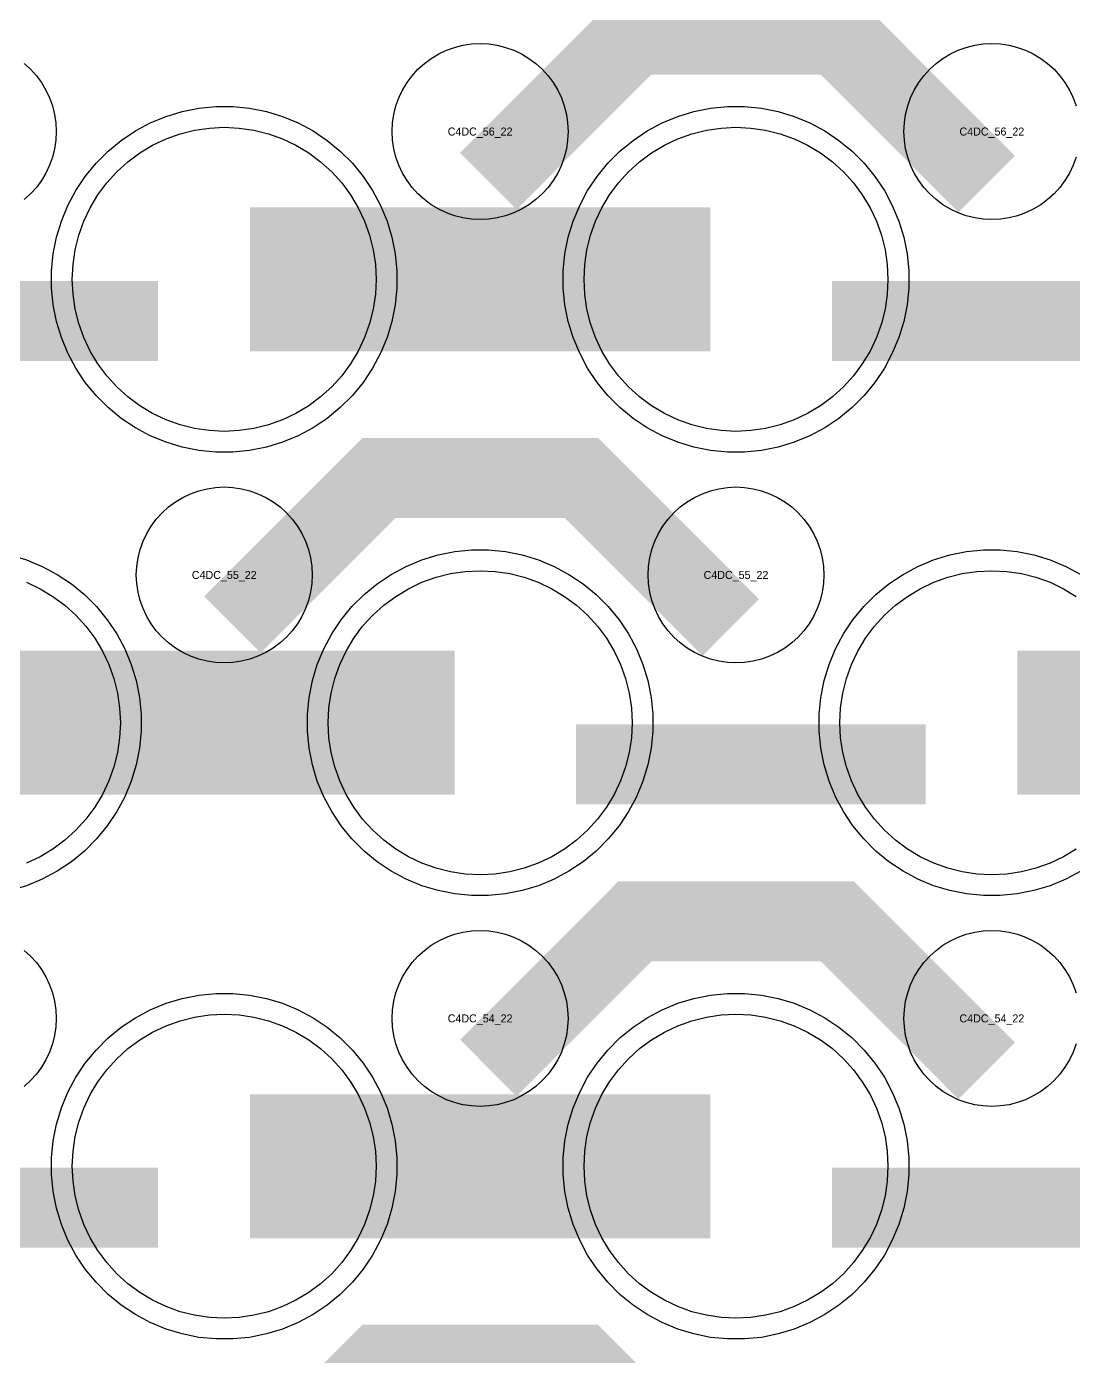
# Model space of a CAD drawing. Extents: x -11880 to 11880, y -14992 to 14992.
# Drawn here: x -5021.8 to -4694.5, y -7416.5 to -7001 of the extents above; entities that cross this region are included whole.
import ezdxf
from ezdxf.enums import TextEntityAlignment as Align

# ---------------------------------------------------------------- set-up
doc = ezdxf.new("R2010")
doc.units = 0
doc.header["$MEASUREMENT"] = 0
for name, color, linetype in [('GDS_775_DT_237', 138, 'CONTINUOUS'), ('RDL1_FS', 34, 'CONTINUOUS'), ('RDL_BS', 160, 'CONTINUOUS')]:
    doc.layers.add(name, color=color, linetype=linetype)

msp = doc.modelspace()

# ---------------------------------------------------------------- linework, layer by layer
at = {"layer": 'RDL1_FS', "color": 240, "true_color": 0xed1f24}
for points in [[(-4960, -7127.484), (-4964.657, -7127.255), (-4969.268, -7126.571), (-4973.791, -7125.439), (-4978.181, -7123.867), (-4982.395, -7121.875), (-4986.395, -7119.477), (-4990.14, -7116.699), (-4993.594, -7113.569), (-4996.724, -7110.115), (-4999.502, -7106.37), (-5001.9, -7102.37), (-5003.892, -7098.156), (-5005.464, -7093.766), (-5006.596, -7089.243), (-5007.28, -7084.632), (-5007.509, -7079.975), (-5007.28, -7075.318), (-5006.596, -7070.707), (-5005.464, -7066.184), (-5003.892, -7061.794), (-5001.9, -7057.58), (-4999.502, -7053.58), (-4996.724, -7049.835), (-4993.594, -7046.381), (-4990.14, -7043.251), (-4986.395, -7040.473), (-4982.395, -7038.075), (-4978.181, -7036.083), (-4973.791, -7034.511), (-4969.268, -7033.379), (-4964.657, -7032.695), (-4960, -7032.466), (-4955.343, -7032.695), (-4950.732, -7033.379), (-4946.209, -7034.511), (-4941.819, -7036.083), (-4937.605, -7038.075), (-4933.605, -7040.473), (-4929.86, -7043.251), (-4926.406, -7046.381), (-4923.276, -7049.835), (-4920.498, -7053.58), (-4918.1, -7057.58), (-4916.108, -7061.794), (-4914.536, -7066.184), (-4913.404, -7070.707), (-4912.72, -7075.318), (-4912.491, -7079.975), (-4912.72, -7084.632), (-4913.404, -7089.243), (-4914.536, -7093.766), (-4916.108, -7098.156), (-4918.1, -7102.37), (-4920.498, -7106.37), (-4923.276, -7110.115), (-4926.406, -7113.569), (-4929.86, -7116.699), (-4933.605, -7119.477), (-4937.605, -7121.875), (-4941.819, -7123.867), (-4946.209, -7125.439), (-4950.732, -7126.571), (-4955.343, -7127.255)], [(-4800, -7127.484), (-4804.657, -7127.255), (-4809.268, -7126.571), (-4813.791, -7125.439), (-4818.181, -7123.867), (-4822.395, -7121.875), (-4826.395, -7119.477), (-4830.14, -7116.699), (-4833.594, -7113.569), (-4836.724, -7110.115), (-4839.502, -7106.37), (-4841.9, -7102.37), (-4843.892, -7098.156), (-4845.464, -7093.766), (-4846.596, -7089.243), (-4847.28, -7084.632), (-4847.509, -7079.975), (-4847.28, -7075.318), (-4846.596, -7070.707), (-4845.464, -7066.184), (-4843.892, -7061.794), (-4841.9, -7057.58), (-4839.502, -7053.58), (-4836.724, -7049.835), (-4833.594, -7046.381), (-4830.14, -7043.251), (-4826.395, -7040.473), (-4822.395, -7038.075), (-4818.181, -7036.083), (-4813.791, -7034.511), (-4809.268, -7033.379), (-4804.657, -7032.695), (-4800, -7032.466), (-4795.343, -7032.695), (-4790.732, -7033.379), (-4786.209, -7034.511), (-4781.819, -7036.083), (-4777.605, -7038.075), (-4773.605, -7040.473), (-4769.86, -7043.251), (-4766.406, -7046.381), (-4763.276, -7049.835), (-4760.498, -7053.58), (-4758.1, -7057.58), (-4756.108, -7061.794), (-4754.536, -7066.184), (-4753.404, -7070.707), (-4752.72, -7075.318), (-4752.491, -7079.975), (-4752.72, -7084.632), (-4753.404, -7089.243), (-4754.536, -7093.766), (-4756.108, -7098.156), (-4758.1, -7102.37), (-4760.498, -7106.37), (-4763.276, -7110.115), (-4766.406, -7113.569), (-4769.86, -7116.699), (-4773.605, -7119.477), (-4777.605, -7121.875), (-4781.819, -7123.867), (-4786.209, -7125.439), (-4790.732, -7126.571), (-4795.343, -7127.255)], [(-4880, -7266.049), (-4884.657, -7265.82), (-4889.268, -7265.136), (-4893.791, -7264.004), (-4898.181, -7262.432), (-4902.395, -7260.44), (-4906.395, -7258.042), (-4910.14, -7255.264), (-4913.594, -7252.134), (-4916.724, -7248.68), (-4919.502, -7244.935), (-4921.9, -7240.935), (-4923.892, -7236.721), (-4925.464, -7232.331), (-4926.596, -7227.808), (-4927.28, -7223.197), (-4927.509, -7218.54), (-4927.28, -7213.883), (-4926.596, -7209.272), (-4925.464, -7204.749), (-4923.892, -7200.359), (-4921.9, -7196.145), (-4919.502, -7192.145), (-4916.724, -7188.4), (-4913.594, -7184.946), (-4910.14, -7181.816), (-4906.395, -7179.038), (-4902.395, -7176.64), (-4898.181, -7174.648), (-4893.791, -7173.076), (-4889.268, -7171.944), (-4884.657, -7171.26), (-4880, -7171.031), (-4875.343, -7171.26), (-4870.732, -7171.944), (-4866.209, -7173.076), (-4861.819, -7174.648), (-4857.605, -7176.64), (-4853.605, -7179.038), (-4849.86, -7181.816), (-4846.406, -7184.946), (-4843.276, -7188.4), (-4840.498, -7192.145), (-4838.1, -7196.145), (-4836.108, -7200.359), (-4834.536, -7204.749), (-4833.404, -7209.272), (-4832.72, -7213.883), (-4832.491, -7218.54), (-4832.72, -7223.197), (-4833.404, -7227.808), (-4834.536, -7232.331), (-4836.108, -7236.721), (-4838.1, -7240.935), (-4840.498, -7244.935), (-4843.276, -7248.68), (-4846.406, -7252.134), (-4849.86, -7255.264), (-4853.605, -7258.042), (-4857.605, -7260.44), (-4861.819, -7262.432), (-4866.209, -7264.004), (-4870.732, -7265.136), (-4875.343, -7265.82)]]:
    msp.add_lwpolyline(points, close=True, dxfattribs=at)
for points in [[(-4951.998, -7079.975, 45, 45, 0), (-4879.998, -7079.975, 45, 45, 0)], [(-4879.998, -7079.975, 45, 45, 0), (-4807.998, -7079.975, 45, 45, 0)], [(-5031.998, -7218.54, 45, 45, 0), (-4959.998, -7218.54, 45, 45, 0)], [(-4959.998, -7218.54, 45, 45, 0), (-4887.998, -7218.54, 45, 45, 0)], [(-4711.998, -7218.54, 45, 45, 0), (-4639.998, -7218.54, 45, 45, 0)]]:
    msp.add_lwpolyline(points, format="xyseb", dxfattribs=at)
for points in [[(-4693.605, -7258.042), (-4697.605, -7260.44), (-4701.819, -7262.432), (-4706.209, -7264.004), (-4710.732, -7265.136), (-4715.343, -7265.82), (-4720, -7266.049), (-4724.657, -7265.82), (-4729.268, -7265.136), (-4733.791, -7264.004), (-4738.181, -7262.432), (-4742.395, -7260.44), (-4746.395, -7258.042), (-4750.14, -7255.264), (-4753.594, -7252.134), (-4756.724, -7248.68), (-4759.502, -7244.935), (-4761.9, -7240.935), (-4763.892, -7236.721), (-4765.464, -7232.331), (-4766.596, -7227.808), (-4767.28, -7223.197), (-4767.509, -7218.54), (-4767.28, -7213.883), (-4766.596, -7209.272), (-4765.464, -7204.749), (-4763.892, -7200.359), (-4761.9, -7196.145), (-4759.502, -7192.145), (-4756.724, -7188.4), (-4753.594, -7184.946), (-4750.14, -7181.816), (-4746.395, -7179.038), (-4742.395, -7176.64), (-4738.181, -7174.648), (-4733.791, -7173.076), (-4729.268, -7171.944), (-4724.657, -7171.26), (-4720, -7171.031), (-4715.343, -7171.26), (-4710.732, -7171.944), (-4706.209, -7173.076), (-4701.819, -7174.648), (-4697.605, -7176.64), (-4693.605, -7179.038)], [(-5021.819, -7174.648), (-5017.605, -7176.64), (-5013.605, -7179.038), (-5009.86, -7181.816), (-5006.406, -7184.946), (-5003.276, -7188.4), (-5000.498, -7192.145), (-4998.1, -7196.145), (-4996.108, -7200.359), (-4994.536, -7204.749), (-4993.404, -7209.272), (-4992.72, -7213.883), (-4992.491, -7218.54), (-4992.72, -7223.197), (-4993.404, -7227.808), (-4994.536, -7232.331), (-4996.108, -7236.721), (-4998.1, -7240.935), (-5000.498, -7244.935), (-5003.276, -7248.68), (-5006.406, -7252.134), (-5009.86, -7255.264), (-5013.605, -7258.042), (-5017.605, -7260.44), (-5021.819, -7262.432)]]:
    msp.add_lwpolyline(points, dxfattribs=at)
at = {"layer": 'RDL1_FS'}
for points in [[(-4960, -7404.614), (-4964.657, -7404.385), (-4969.268, -7403.701), (-4973.791, -7402.569), (-4978.181, -7400.997), (-4982.395, -7399.005), (-4986.395, -7396.607), (-4990.14, -7393.829), (-4993.594, -7390.699), (-4996.724, -7387.245), (-4999.502, -7383.5), (-5001.9, -7379.5), (-5003.892, -7375.286), (-5005.464, -7370.896), (-5006.596, -7366.373), (-5007.28, -7361.762), (-5007.509, -7357.105), (-5007.28, -7352.448), (-5006.596, -7347.837), (-5005.464, -7343.314), (-5003.892, -7338.924), (-5001.9, -7334.71), (-4999.502, -7330.71), (-4996.724, -7326.965), (-4993.594, -7323.511), (-4990.14, -7320.381), (-4986.395, -7317.603), (-4982.395, -7315.205), (-4978.181, -7313.213), (-4973.791, -7311.641), (-4969.268, -7310.509), (-4964.657, -7309.825), (-4960, -7309.596), (-4955.343, -7309.825), (-4950.732, -7310.509), (-4946.209, -7311.641), (-4941.819, -7313.213), (-4937.605, -7315.205), (-4933.605, -7317.603), (-4929.86, -7320.381), (-4926.406, -7323.511), (-4923.276, -7326.965), (-4920.498, -7330.71), (-4918.1, -7334.71), (-4916.108, -7338.924), (-4914.536, -7343.314), (-4913.404, -7347.837), (-4912.72, -7352.448), (-4912.491, -7357.105), (-4912.72, -7361.762), (-4913.404, -7366.373), (-4914.536, -7370.896), (-4916.108, -7375.286), (-4918.1, -7379.5), (-4920.498, -7383.5), (-4923.276, -7387.245), (-4926.406, -7390.699), (-4929.86, -7393.829), (-4933.605, -7396.607), (-4937.605, -7399.005), (-4941.819, -7400.997), (-4946.209, -7402.569), (-4950.732, -7403.701), (-4955.343, -7404.385)], [(-4800, -7404.614), (-4804.657, -7404.385), (-4809.268, -7403.701), (-4813.791, -7402.569), (-4818.181, -7400.997), (-4822.395, -7399.005), (-4826.395, -7396.607), (-4830.14, -7393.829), (-4833.594, -7390.699), (-4836.724, -7387.245), (-4839.502, -7383.5), (-4841.9, -7379.5), (-4843.892, -7375.286), (-4845.464, -7370.896), (-4846.596, -7366.373), (-4847.28, -7361.762), (-4847.509, -7357.105), (-4847.28, -7352.448), (-4846.596, -7347.837), (-4845.464, -7343.314), (-4843.892, -7338.924), (-4841.9, -7334.71), (-4839.502, -7330.71), (-4836.724, -7326.965), (-4833.594, -7323.511), (-4830.14, -7320.381), (-4826.395, -7317.603), (-4822.395, -7315.205), (-4818.181, -7313.213), (-4813.791, -7311.641), (-4809.268, -7310.509), (-4804.657, -7309.825), (-4800, -7309.596), (-4795.343, -7309.825), (-4790.732, -7310.509), (-4786.209, -7311.641), (-4781.819, -7313.213), (-4777.605, -7315.205), (-4773.605, -7317.603), (-4769.86, -7320.381), (-4766.406, -7323.511), (-4763.276, -7326.965), (-4760.498, -7330.71), (-4758.1, -7334.71), (-4756.108, -7338.924), (-4754.536, -7343.314), (-4753.404, -7347.837), (-4752.72, -7352.448), (-4752.491, -7357.105), (-4752.72, -7361.762), (-4753.404, -7366.373), (-4754.536, -7370.896), (-4756.108, -7375.286), (-4758.1, -7379.5), (-4760.498, -7383.5), (-4763.276, -7387.245), (-4766.406, -7390.699), (-4769.86, -7393.829), (-4773.605, -7396.607), (-4777.605, -7399.005), (-4781.819, -7400.997), (-4786.209, -7402.569), (-4790.732, -7403.701), (-4795.343, -7404.385)]]:
    msp.add_lwpolyline(points, close=True, dxfattribs=at)
for points in [[(-4951.998, -7357.105, 45, 45, 0), (-4879.998, -7357.105, 45, 45, 0)], [(-4879.998, -7357.105, 45, 45, 0), (-4807.998, -7357.105, 45, 45, 0)]]:
    msp.add_lwpolyline(points, format="xyseb", dxfattribs=at)
at = {"layer": 'RDL_BS'}
for points in [[(-4877.438, -7049.289, 25, 25, 0), (-4831.623, -7003.474, 25, 25, 0), (-4798.07, -7003.474, 25, 25, 0)], [(-4721.599, -7050.188, 25, 25, 0), (-4768.313, -7003.474, 25, 25, 0), (-4798.071, -7003.474, 25, 25, 0)], [(-4957.438, -7187.854, 25, 25, 0), (-4911.623, -7142.039, 25, 25, 0), (-4878.07, -7142.039, 25, 25, 0)], [(-4801.599, -7188.753, 25, 25, 0), (-4848.313, -7142.039, 25, 25, 0), (-4878.071, -7142.039, 25, 25, 0)], [(-4877.438, -7326.419, 25, 25, 0), (-4831.623, -7280.604, 25, 25, 0), (-4798.07, -7280.604, 25, 25, 0)], [(-4721.599, -7327.318, 25, 25, 0), (-4768.313, -7280.604, 25, 25, 0), (-4798.071, -7280.604, 25, 25, 0)], [(-5089.984, -7370.118, 25, 25, 0), (-4980.719, -7370.118, 25, 25, 0)], [(-4769.984, -7370.118, 25, 25, 0), (-4660.719, -7370.118, 25, 25, 0)], [(-4957.438, -7464.984, 25, 25, 0), (-4911.623, -7419.169, 25, 25, 0), (-4878.07, -7419.169, 25, 25, 0)], [(-4801.599, -7465.883, 25, 25, 0), (-4848.313, -7419.169, 25, 25, 0), (-4878.071, -7419.169, 25, 25, 0)]]:
    msp.add_lwpolyline(points, format="xyseb", dxfattribs=at)
for points in [[(-4880, -7061.281), (-4882.693, -7061.149), (-4885.365, -7060.753), (-4887.984, -7060.096), (-4890.519, -7059.189), (-4892.956, -7058.037), (-4895.28, -7056.644), (-4897.443, -7055.041), (-4899.442, -7053.229), (-4901.254, -7051.23), (-4902.857, -7049.067), (-4904.25, -7046.743), (-4905.402, -7044.306), (-4906.309, -7041.771), (-4906.966, -7039.152), (-4907.362, -7036.48), (-4907.494, -7033.787), (-4907.362, -7031.094), (-4906.966, -7028.422), (-4906.309, -7025.803), (-4905.402, -7023.268), (-4904.25, -7020.831), (-4902.857, -7018.507), (-4901.254, -7016.344), (-4899.442, -7014.345), (-4897.443, -7012.533), (-4895.28, -7010.93), (-4892.956, -7009.537), (-4890.519, -7008.385), (-4887.984, -7007.478), (-4885.365, -7006.821), (-4882.693, -7006.425), (-4880, -7006.293), (-4877.307, -7006.425), (-4874.635, -7006.821), (-4872.016, -7007.478), (-4869.481, -7008.385), (-4867.044, -7009.537), (-4864.72, -7010.93), (-4862.557, -7012.533), (-4860.558, -7014.345), (-4858.746, -7016.344), (-4857.143, -7018.507), (-4855.75, -7020.831), (-4854.598, -7023.268), (-4853.691, -7025.803), (-4853.034, -7028.422), (-4852.638, -7031.094), (-4852.506, -7033.787), (-4852.638, -7036.48), (-4853.034, -7039.152), (-4853.691, -7041.771), (-4854.598, -7044.306), (-4855.75, -7046.743), (-4857.143, -7049.067), (-4858.746, -7051.23), (-4860.558, -7053.229), (-4862.557, -7055.041), (-4864.72, -7056.644), (-4867.044, -7058.037), (-4869.481, -7059.189), (-4872.016, -7060.096), (-4874.635, -7060.753), (-4877.307, -7061.149)], [(-4960, -7199.846), (-4962.693, -7199.714), (-4965.365, -7199.318), (-4967.984, -7198.661), (-4970.519, -7197.754), (-4972.956, -7196.602), (-4975.28, -7195.209), (-4977.443, -7193.606), (-4979.442, -7191.794), (-4981.254, -7189.795), (-4982.857, -7187.632), (-4984.25, -7185.308), (-4985.402, -7182.871), (-4986.309, -7180.336), (-4986.966, -7177.717), (-4987.362, -7175.045), (-4987.494, -7172.352), (-4987.362, -7169.659), (-4986.966, -7166.987), (-4986.309, -7164.368), (-4985.402, -7161.833), (-4984.25, -7159.396), (-4982.857, -7157.072), (-4981.254, -7154.909), (-4979.442, -7152.91), (-4977.443, -7151.098), (-4975.28, -7149.495), (-4972.956, -7148.102), (-4970.519, -7146.95), (-4967.984, -7146.043), (-4965.365, -7145.386), (-4962.693, -7144.99), (-4960, -7144.858), (-4957.307, -7144.99), (-4954.635, -7145.386), (-4952.016, -7146.043), (-4949.481, -7146.95), (-4947.044, -7148.102), (-4944.72, -7149.495), (-4942.557, -7151.098), (-4940.558, -7152.91), (-4938.746, -7154.909), (-4937.143, -7157.072), (-4935.75, -7159.396), (-4934.598, -7161.833), (-4933.691, -7164.368), (-4933.034, -7166.987), (-4932.638, -7169.659), (-4932.506, -7172.352), (-4932.638, -7175.045), (-4933.034, -7177.717), (-4933.691, -7180.336), (-4934.598, -7182.871), (-4935.75, -7185.308), (-4937.143, -7187.632), (-4938.746, -7189.795), (-4940.558, -7191.794), (-4942.557, -7193.606), (-4944.72, -7195.209), (-4947.044, -7196.602), (-4949.481, -7197.754), (-4952.016, -7198.661), (-4954.635, -7199.318), (-4957.307, -7199.714)], [(-4800, -7199.846), (-4802.693, -7199.714), (-4805.365, -7199.318), (-4807.984, -7198.661), (-4810.519, -7197.754), (-4812.956, -7196.602), (-4815.28, -7195.209), (-4817.443, -7193.606), (-4819.442, -7191.794), (-4821.254, -7189.795), (-4822.857, -7187.632), (-4824.25, -7185.308), (-4825.402, -7182.871), (-4826.309, -7180.336), (-4826.966, -7177.717), (-4827.362, -7175.045), (-4827.494, -7172.352), (-4827.362, -7169.659), (-4826.966, -7166.987), (-4826.309, -7164.368), (-4825.402, -7161.833), (-4824.25, -7159.396), (-4822.857, -7157.072), (-4821.254, -7154.909), (-4819.442, -7152.91), (-4817.443, -7151.098), (-4815.28, -7149.495), (-4812.956, -7148.102), (-4810.519, -7146.95), (-4807.984, -7146.043), (-4805.365, -7145.386), (-4802.693, -7144.99), (-4800, -7144.858), (-4797.307, -7144.99), (-4794.635, -7145.386), (-4792.016, -7146.043), (-4789.481, -7146.95), (-4787.044, -7148.102), (-4784.72, -7149.495), (-4782.557, -7151.098), (-4780.558, -7152.91), (-4778.746, -7154.909), (-4777.143, -7157.072), (-4775.75, -7159.396), (-4774.598, -7161.833), (-4773.691, -7164.368), (-4773.034, -7166.987), (-4772.638, -7169.659), (-4772.506, -7172.352), (-4772.638, -7175.045), (-4773.034, -7177.717), (-4773.691, -7180.336), (-4774.598, -7182.871), (-4775.75, -7185.308), (-4777.143, -7187.632), (-4778.746, -7189.795), (-4780.558, -7191.794), (-4782.557, -7193.606), (-4784.72, -7195.209), (-4787.044, -7196.602), (-4789.481, -7197.754), (-4792.016, -7198.661), (-4794.635, -7199.318), (-4797.307, -7199.714)], [(-4880, -7338.411), (-4882.693, -7338.279), (-4885.365, -7337.883), (-4887.984, -7337.226), (-4890.519, -7336.319), (-4892.956, -7335.167), (-4895.28, -7333.774), (-4897.443, -7332.171), (-4899.442, -7330.359), (-4901.254, -7328.36), (-4902.857, -7326.197), (-4904.25, -7323.873), (-4905.402, -7321.436), (-4906.309, -7318.901), (-4906.966, -7316.282), (-4907.362, -7313.61), (-4907.494, -7310.917), (-4907.362, -7308.224), (-4906.966, -7305.552), (-4906.309, -7302.933), (-4905.402, -7300.398), (-4904.25, -7297.961), (-4902.857, -7295.637), (-4901.254, -7293.474), (-4899.442, -7291.475), (-4897.443, -7289.663), (-4895.28, -7288.06), (-4892.956, -7286.667), (-4890.519, -7285.515), (-4887.984, -7284.608), (-4885.365, -7283.951), (-4882.693, -7283.555), (-4880, -7283.423), (-4877.307, -7283.555), (-4874.635, -7283.951), (-4872.016, -7284.608), (-4869.481, -7285.515), (-4867.044, -7286.667), (-4864.72, -7288.06), (-4862.557, -7289.663), (-4860.558, -7291.475), (-4858.746, -7293.474), (-4857.143, -7295.637), (-4855.75, -7297.961), (-4854.598, -7300.398), (-4853.691, -7302.933), (-4853.034, -7305.552), (-4852.638, -7308.224), (-4852.506, -7310.917), (-4852.638, -7313.61), (-4853.034, -7316.282), (-4853.691, -7318.901), (-4854.598, -7321.436), (-4855.75, -7323.873), (-4857.143, -7326.197), (-4858.746, -7328.36), (-4860.558, -7330.359), (-4862.557, -7332.171), (-4864.72, -7333.774), (-4867.044, -7335.167), (-4869.481, -7336.319), (-4872.016, -7337.226), (-4874.635, -7337.883), (-4877.307, -7338.279)], [(-4962.644, -7411.105), (-4967.938, -7410.588), (-4973.165, -7409.542), (-4978.205, -7408.011), (-4983.115, -7405.98), (-4987.777, -7403.488), (-4992.191, -7400.541), (-4996.292, -7397.179), (-5000.074, -7393.397), (-5003.436, -7389.296), (-5006.383, -7384.882), (-5008.875, -7380.22), (-5010.906, -7375.31), (-5012.437, -7370.27), (-5013.483, -7365.043), (-5014, -7359.749), (-5014, -7354.461), (-5013.483, -7349.167), (-5012.437, -7343.94), (-5010.906, -7338.9), (-5008.875, -7333.99), (-5006.383, -7329.328), (-5003.436, -7324.914), (-5000.074, -7320.813), (-4996.292, -7317.031), (-4992.191, -7313.669), (-4987.777, -7310.722), (-4983.115, -7308.23), (-4978.205, -7306.199), (-4973.165, -7304.668), (-4967.938, -7303.622), (-4962.644, -7303.105), (-4957.356, -7303.105), (-4952.062, -7303.622), (-4946.835, -7304.668), (-4941.795, -7306.199), (-4936.885, -7308.23), (-4932.223, -7310.722), (-4927.809, -7313.669), (-4923.708, -7317.031), (-4919.926, -7320.813), (-4916.564, -7324.914), (-4913.617, -7329.328), (-4911.125, -7333.99), (-4909.094, -7338.9), (-4907.563, -7343.94), (-4906.517, -7349.167), (-4906, -7354.461), (-4906, -7359.749), (-4906.517, -7365.043), (-4907.563, -7370.27), (-4909.094, -7375.31), (-4911.125, -7380.22), (-4913.617, -7384.882), (-4916.564, -7389.296), (-4919.926, -7393.397), (-4923.708, -7397.179), (-4927.809, -7400.541), (-4932.223, -7403.488), (-4936.885, -7405.98), (-4941.795, -7408.011), (-4946.835, -7409.542), (-4952.062, -7410.588), (-4957.356, -7411.105)], [(-4802.644, -7411.105), (-4807.938, -7410.588), (-4813.165, -7409.542), (-4818.205, -7408.011), (-4823.115, -7405.98), (-4827.777, -7403.488), (-4832.191, -7400.541), (-4836.292, -7397.179), (-4840.074, -7393.397), (-4843.436, -7389.296), (-4846.383, -7384.882), (-4848.875, -7380.22), (-4850.906, -7375.31), (-4852.437, -7370.27), (-4853.483, -7365.043), (-4854, -7359.749), (-4854, -7354.461), (-4853.483, -7349.167), (-4852.437, -7343.94), (-4850.906, -7338.9), (-4848.875, -7333.99), (-4846.383, -7329.328), (-4843.436, -7324.914), (-4840.074, -7320.813), (-4836.292, -7317.031), (-4832.191, -7313.669), (-4827.777, -7310.722), (-4823.115, -7308.23), (-4818.205, -7306.199), (-4813.165, -7304.668), (-4807.938, -7303.622), (-4802.644, -7303.105), (-4797.356, -7303.105), (-4792.062, -7303.622), (-4786.835, -7304.668), (-4781.795, -7306.199), (-4776.885, -7308.23), (-4772.223, -7310.722), (-4767.809, -7313.669), (-4763.708, -7317.031), (-4759.926, -7320.813), (-4756.564, -7324.914), (-4753.617, -7329.328), (-4751.125, -7333.99), (-4749.094, -7338.9), (-4747.563, -7343.94), (-4746.517, -7349.167), (-4746, -7354.461), (-4746, -7359.749), (-4746.517, -7365.043), (-4747.563, -7370.27), (-4749.094, -7375.31), (-4751.125, -7380.22), (-4753.617, -7384.882), (-4756.564, -7389.296), (-4759.926, -7393.397), (-4763.708, -7397.179), (-4767.809, -7400.541), (-4772.223, -7403.488), (-4776.885, -7405.98), (-4781.795, -7408.011), (-4786.835, -7409.542), (-4792.062, -7410.588), (-4797.356, -7411.105)]]:
    msp.add_lwpolyline(points, close=True, dxfattribs=at)
for points in [[(-4693.691, -7041.771), (-4694.598, -7044.306), (-4695.75, -7046.743), (-4697.143, -7049.067), (-4698.746, -7051.23), (-4700.558, -7053.229), (-4702.557, -7055.041), (-4704.72, -7056.644), (-4707.044, -7058.037), (-4709.481, -7059.189), (-4712.016, -7060.096), (-4714.635, -7060.753), (-4717.307, -7061.149), (-4720, -7061.281), (-4722.693, -7061.149), (-4725.365, -7060.753), (-4727.984, -7060.096), (-4730.519, -7059.189), (-4732.956, -7058.037), (-4735.28, -7056.644), (-4737.443, -7055.041), (-4739.442, -7053.229), (-4741.254, -7051.23), (-4742.857, -7049.067), (-4744.25, -7046.743), (-4745.402, -7044.306), (-4746.309, -7041.771), (-4746.966, -7039.152), (-4747.362, -7036.48), (-4747.494, -7033.787), (-4747.362, -7031.094), (-4746.966, -7028.422), (-4746.309, -7025.803), (-4745.402, -7023.268), (-4744.25, -7020.831), (-4742.857, -7018.507), (-4741.254, -7016.344), (-4739.442, -7014.345), (-4737.443, -7012.533), (-4735.28, -7010.93), (-4732.956, -7009.537), (-4730.519, -7008.385), (-4727.984, -7007.478), (-4725.365, -7006.821), (-4722.693, -7006.425), (-4720, -7006.293), (-4717.307, -7006.425), (-4714.635, -7006.821), (-4712.016, -7007.478), (-4709.481, -7008.385), (-4707.044, -7009.537), (-4704.72, -7010.93), (-4702.557, -7012.533), (-4700.558, -7014.345), (-4698.746, -7016.344), (-4697.143, -7018.507), (-4695.75, -7020.831), (-4694.598, -7023.268), (-4693.691, -7025.803)], [(-5022.557, -7012.533), (-5020.558, -7014.345), (-5018.746, -7016.344), (-5017.143, -7018.507), (-5015.75, -7020.831), (-5014.598, -7023.268), (-5013.691, -7025.803), (-5013.034, -7028.422), (-5012.638, -7031.094), (-5012.506, -7033.787), (-5012.638, -7036.48), (-5013.034, -7039.152), (-5013.691, -7041.771), (-5014.598, -7044.306), (-5015.75, -7046.743), (-5017.143, -7049.067), (-5018.746, -7051.23), (-5020.558, -7053.229), (-5022.557, -7055.041)], [(-4693.691, -7318.901), (-4694.598, -7321.436), (-4695.75, -7323.873), (-4697.143, -7326.197), (-4698.746, -7328.36), (-4700.558, -7330.359), (-4702.557, -7332.171), (-4704.72, -7333.774), (-4707.044, -7335.167), (-4709.481, -7336.319), (-4712.016, -7337.226), (-4714.635, -7337.883), (-4717.307, -7338.279), (-4720, -7338.411), (-4722.693, -7338.279), (-4725.365, -7337.883), (-4727.984, -7337.226), (-4730.519, -7336.319), (-4732.956, -7335.167), (-4735.28, -7333.774), (-4737.443, -7332.171), (-4739.442, -7330.359), (-4741.254, -7328.36), (-4742.857, -7326.197), (-4744.25, -7323.873), (-4745.402, -7321.436), (-4746.309, -7318.901), (-4746.966, -7316.282), (-4747.362, -7313.61), (-4747.494, -7310.917), (-4747.362, -7308.224), (-4746.966, -7305.552), (-4746.309, -7302.933), (-4745.402, -7300.398), (-4744.25, -7297.961), (-4742.857, -7295.637), (-4741.254, -7293.474), (-4739.442, -7291.475), (-4737.443, -7289.663), (-4735.28, -7288.06), (-4732.956, -7286.667), (-4730.519, -7285.515), (-4727.984, -7284.608), (-4725.365, -7283.951), (-4722.693, -7283.555), (-4720, -7283.423), (-4717.307, -7283.555), (-4714.635, -7283.951), (-4712.016, -7284.608), (-4709.481, -7285.515), (-4707.044, -7286.667), (-4704.72, -7288.06), (-4702.557, -7289.663), (-4700.558, -7291.475), (-4698.746, -7293.474), (-4697.143, -7295.637), (-4695.75, -7297.961), (-4694.598, -7300.398), (-4693.691, -7302.933)], [(-5022.557, -7289.663), (-5020.558, -7291.475), (-5018.746, -7293.474), (-5017.143, -7295.637), (-5015.75, -7297.961), (-5014.598, -7300.398), (-5013.691, -7302.933), (-5013.034, -7305.552), (-5012.638, -7308.224), (-5012.506, -7310.917), (-5012.638, -7313.61), (-5013.034, -7316.282), (-5013.691, -7318.901), (-5014.598, -7321.436), (-5015.75, -7323.873), (-5017.143, -7326.197), (-5018.746, -7328.36), (-5020.558, -7330.359), (-5022.557, -7332.171)]]:
    msp.add_lwpolyline(points, dxfattribs=at)
at = {"layer": 'RDL_BS', "color": 240, "true_color": 0xed1f24}
for points in [[(-4962.644, -7133.975), (-4967.938, -7133.458), (-4973.165, -7132.412), (-4978.205, -7130.881), (-4983.115, -7128.85), (-4987.777, -7126.358), (-4992.191, -7123.411), (-4996.292, -7120.049), (-5000.074, -7116.267), (-5003.436, -7112.166), (-5006.383, -7107.752), (-5008.875, -7103.09), (-5010.906, -7098.18), (-5012.437, -7093.14), (-5013.483, -7087.913), (-5014, -7082.619), (-5014, -7077.331), (-5013.483, -7072.037), (-5012.437, -7066.81), (-5010.906, -7061.77), (-5008.875, -7056.86), (-5006.383, -7052.198), (-5003.436, -7047.784), (-5000.074, -7043.683), (-4996.292, -7039.901), (-4992.191, -7036.539), (-4987.777, -7033.592), (-4983.115, -7031.1), (-4978.205, -7029.069), (-4973.165, -7027.538), (-4967.938, -7026.492), (-4962.644, -7025.975), (-4957.356, -7025.975), (-4952.062, -7026.492), (-4946.835, -7027.538), (-4941.795, -7029.069), (-4936.885, -7031.1), (-4932.223, -7033.592), (-4927.809, -7036.539), (-4923.708, -7039.901), (-4919.926, -7043.683), (-4916.564, -7047.784), (-4913.617, -7052.198), (-4911.125, -7056.86), (-4909.094, -7061.77), (-4907.563, -7066.81), (-4906.517, -7072.037), (-4906, -7077.331), (-4906, -7082.619), (-4906.517, -7087.913), (-4907.563, -7093.14), (-4909.094, -7098.18), (-4911.125, -7103.09), (-4913.617, -7107.752), (-4916.564, -7112.166), (-4919.926, -7116.267), (-4923.708, -7120.049), (-4927.809, -7123.411), (-4932.223, -7126.358), (-4936.885, -7128.85), (-4941.795, -7130.881), (-4946.835, -7132.412), (-4952.062, -7133.458), (-4957.356, -7133.975)], [(-4802.644, -7133.975), (-4807.938, -7133.458), (-4813.165, -7132.412), (-4818.205, -7130.881), (-4823.115, -7128.85), (-4827.777, -7126.358), (-4832.191, -7123.411), (-4836.292, -7120.049), (-4840.074, -7116.267), (-4843.436, -7112.166), (-4846.383, -7107.752), (-4848.875, -7103.09), (-4850.906, -7098.18), (-4852.437, -7093.14), (-4853.483, -7087.913), (-4854, -7082.619), (-4854, -7077.331), (-4853.483, -7072.037), (-4852.437, -7066.81), (-4850.906, -7061.77), (-4848.875, -7056.86), (-4846.383, -7052.198), (-4843.436, -7047.784), (-4840.074, -7043.683), (-4836.292, -7039.901), (-4832.191, -7036.539), (-4827.777, -7033.592), (-4823.115, -7031.1), (-4818.205, -7029.069), (-4813.165, -7027.538), (-4807.938, -7026.492), (-4802.644, -7025.975), (-4797.356, -7025.975), (-4792.062, -7026.492), (-4786.835, -7027.538), (-4781.795, -7029.069), (-4776.885, -7031.1), (-4772.223, -7033.592), (-4767.809, -7036.539), (-4763.708, -7039.901), (-4759.926, -7043.683), (-4756.564, -7047.784), (-4753.617, -7052.198), (-4751.125, -7056.86), (-4749.094, -7061.77), (-4747.563, -7066.81), (-4746.517, -7072.037), (-4746, -7077.331), (-4746, -7082.619), (-4746.517, -7087.913), (-4747.563, -7093.14), (-4749.094, -7098.18), (-4751.125, -7103.09), (-4753.617, -7107.752), (-4756.564, -7112.166), (-4759.926, -7116.267), (-4763.708, -7120.049), (-4767.809, -7123.411), (-4772.223, -7126.358), (-4776.885, -7128.85), (-4781.795, -7130.881), (-4786.835, -7132.412), (-4792.062, -7133.458), (-4797.356, -7133.975)], [(-4882.644, -7272.54), (-4887.938, -7272.023), (-4893.165, -7270.977), (-4898.205, -7269.446), (-4903.115, -7267.415), (-4907.777, -7264.923), (-4912.191, -7261.976), (-4916.292, -7258.614), (-4920.074, -7254.832), (-4923.436, -7250.731), (-4926.383, -7246.317), (-4928.875, -7241.655), (-4930.906, -7236.745), (-4932.437, -7231.705), (-4933.483, -7226.478), (-4934, -7221.184), (-4934, -7215.896), (-4933.483, -7210.602), (-4932.437, -7205.375), (-4930.906, -7200.335), (-4928.875, -7195.425), (-4926.383, -7190.763), (-4923.436, -7186.349), (-4920.074, -7182.248), (-4916.292, -7178.466), (-4912.191, -7175.104), (-4907.777, -7172.157), (-4903.115, -7169.665), (-4898.205, -7167.634), (-4893.165, -7166.103), (-4887.938, -7165.057), (-4882.644, -7164.54), (-4877.356, -7164.54), (-4872.062, -7165.057), (-4866.835, -7166.103), (-4861.795, -7167.634), (-4856.885, -7169.665), (-4852.223, -7172.157), (-4847.809, -7175.104), (-4843.708, -7178.466), (-4839.926, -7182.248), (-4836.564, -7186.349), (-4833.617, -7190.763), (-4831.125, -7195.425), (-4829.094, -7200.335), (-4827.563, -7205.375), (-4826.517, -7210.602), (-4826, -7215.896), (-4826, -7221.184), (-4826.517, -7226.478), (-4827.563, -7231.705), (-4829.094, -7236.745), (-4831.125, -7241.655), (-4833.617, -7246.317), (-4836.564, -7250.731), (-4839.926, -7254.832), (-4843.708, -7258.614), (-4847.809, -7261.976), (-4852.223, -7264.923), (-4856.885, -7267.415), (-4861.795, -7269.446), (-4866.835, -7270.977), (-4872.062, -7272.023), (-4877.356, -7272.54)]]:
    msp.add_lwpolyline(points, close=True, dxfattribs=at)
for points in [[(-5089.984, -7092.988, 25, 25, 0), (-4980.719, -7092.988, 25, 25, 0)], [(-4769.984, -7092.988, 25, 25, 0), (-4660.719, -7092.988, 25, 25, 0)], [(-4849.984, -7231.553, 25, 25, 0), (-4740.719, -7231.553, 25, 25, 0)]]:
    msp.add_lwpolyline(points, format="xyseb", dxfattribs=at)
for points in [[(-5026.835, -7166.103), (-5021.795, -7167.634), (-5016.885, -7169.665), (-5012.223, -7172.157), (-5007.809, -7175.104), (-5003.708, -7178.466), (-4999.926, -7182.248), (-4996.564, -7186.349), (-4993.617, -7190.763), (-4991.125, -7195.425), (-4989.094, -7200.335), (-4987.563, -7205.375), (-4986.517, -7210.602), (-4986, -7215.896), (-4986, -7221.184), (-4986.517, -7226.478), (-4987.563, -7231.705), (-4989.094, -7236.745), (-4991.125, -7241.655), (-4993.617, -7246.317), (-4996.564, -7250.731), (-4999.926, -7254.832), (-5003.708, -7258.614), (-5007.809, -7261.976), (-5012.223, -7264.923), (-5016.885, -7267.415), (-5021.795, -7269.446), (-5026.835, -7270.977)], [(-4692.223, -7264.923), (-4696.885, -7267.415), (-4701.795, -7269.446), (-4706.835, -7270.977), (-4712.062, -7272.023), (-4717.356, -7272.54), (-4722.644, -7272.54), (-4727.938, -7272.023), (-4733.165, -7270.977), (-4738.205, -7269.446), (-4743.115, -7267.415), (-4747.777, -7264.923), (-4752.191, -7261.976), (-4756.292, -7258.614), (-4760.074, -7254.832), (-4763.436, -7250.731), (-4766.383, -7246.317), (-4768.875, -7241.655), (-4770.906, -7236.745), (-4772.437, -7231.705), (-4773.483, -7226.478), (-4774, -7221.184), (-4774, -7215.896), (-4773.483, -7210.602), (-4772.437, -7205.375), (-4770.906, -7200.335), (-4768.875, -7195.425), (-4766.383, -7190.763), (-4763.436, -7186.349), (-4760.074, -7182.248), (-4756.292, -7178.466), (-4752.191, -7175.104), (-4747.777, -7172.157), (-4743.115, -7169.665), (-4738.205, -7167.634), (-4733.165, -7166.103), (-4727.938, -7165.057), (-4722.644, -7164.54), (-4717.356, -7164.54), (-4712.062, -7165.057), (-4706.835, -7166.103), (-4701.795, -7167.634), (-4696.885, -7169.665), (-4692.223, -7172.157)]]:
    msp.add_lwpolyline(points, dxfattribs=at)

# ---------------------------------------------------------------- texts
at = {"layer": 'GDS_775_DT_237'}
for s, p in [('C4DC_56_22', (-4880, -7033.787)), ('C4DC_56_22', (-4880, -7033.787)), ('C4DC_56_22', (-4720, -7033.787)), ('C4DC_56_22', (-4720, -7033.787)), ('C4DC_55_22', (-4960, -7172.352)), ('C4DC_55_22', (-4960, -7172.352)), ('C4DC_55_22', (-4800, -7172.352)), ('C4DC_55_22', (-4800, -7172.352)), ('C4DC_54_22', (-4880, -7310.917)), ('C4DC_54_22', (-4880, -7310.917)), ('C4DC_54_22', (-4720, -7310.917)), ('C4DC_54_22', (-4720, -7310.917))]:
    msp.add_text(s, height=2.5, dxfattribs=at).set_placement(p, align=Align.MIDDLE_CENTER)

doc.saveas('drawing.dxf')
